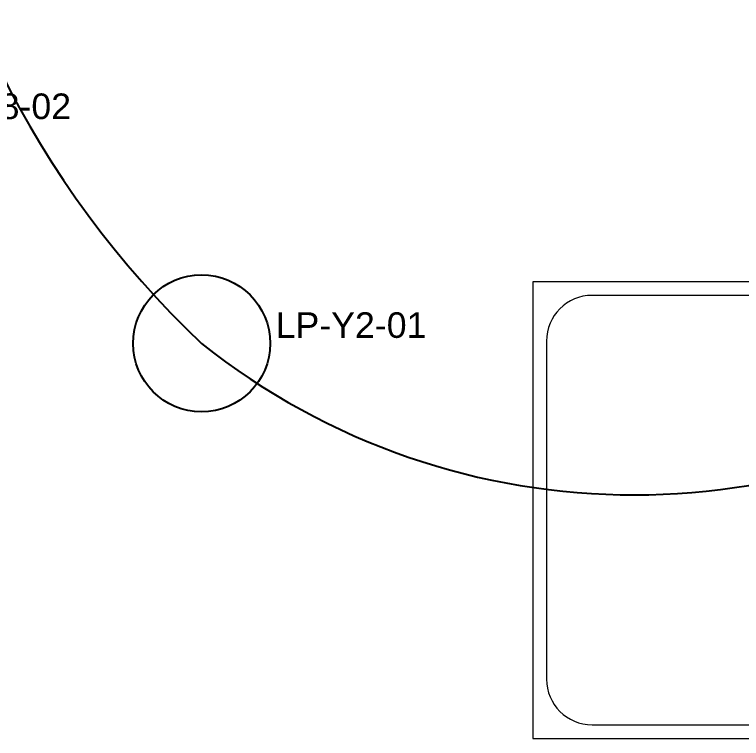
# Model space of a CAD drawing. Header units: inches. Extents: x -21163 to 11874, y -14995 to 6550.
# Drawn here: x -7238 to -5646, y -6699 to -5114 of the extents above; entities that cross this region are included whole.
import ezdxf

# ---------------------------------------------------------------- set-up
doc = ezdxf.new("R2010")
doc.units = ezdxf.units.IN
doc.header["$MEASUREMENT"] = 0
doc.layers.get('0').update_dxf_attribs({"color": 8})
doc.layers.add('furniture', color=8, linetype='Continuous', lineweight=0)
for name, color, linetype in [('LIGHTING', 4, 'Continuous'), ('TAGS', 7, 'Continuous'), ('WIRING', 4, 'Continuous')]:
    doc.layers.add(name, color=color, linetype=linetype)
doc.styles.get("Standard").update_dxf_attribs({"font": 'arial.ttf'})

# ---------------------------------------------------------------- blocks, each defined once
blk = doc.blocks.new('bed')
at = {"color": 0, "ltscale": 20}
for p, q in [((25893.6, 70641.3), (25893.6, 69641.3)), ((27893.6, 70641.3), (25893.6, 70641.3)), ((27863.6, 70611.3), (26023.6, 70611.3)), ((25923.6, 70511.3), (25923.6, 69771.3)), ((26023.6, 69671.3), (27863.6, 69671.3)), ((25893.6, 69641.3), (27893.6, 69641.3))]:
    blk.add_line(p, q, dxfattribs=at)
for centre, start, end in [((26023.6, 70511.3), 90, 180), ((26023.6, 69771.3), 180, 270)]:
    blk.add_arc(centre, 100, start, end, dxfattribs=at)

msp = doc.modelspace()

# ---------------------------------------------------------------- linework, layer by layer
at = {"layer": 'LIGHTING'}
msp.add_circle((-6827.9, -5833.8), 150, dxfattribs=at)
at = {"layer": 'WIRING'}
for points in [[(-7475.8, -4519.5, 0.18), (-6827.9, -5833.8)], [(-6827.9, -5833.8, 0.35), (-4932, -5833.8)]]:
    msp.add_lwpolyline(points, format="xyb", dxfattribs=at)

# ---------------------------------------------------------------- block references
at = {"layer": 'furniture'}
msp.add_blockref('bed', (-31996.1, -76340.1), dxfattribs=at)

# ---------------------------------------------------------------- texts
at = {"layer": 'TAGS'}
for s, p in [('SK-Y8-02', (-7452.9, -5342.8)), ('LP-Y2-01', (-6665.9, -5821.8))]:
    msp.add_text(s, height=56, dxfattribs=at).set_placement(p)

doc.saveas('drawing.dxf')
